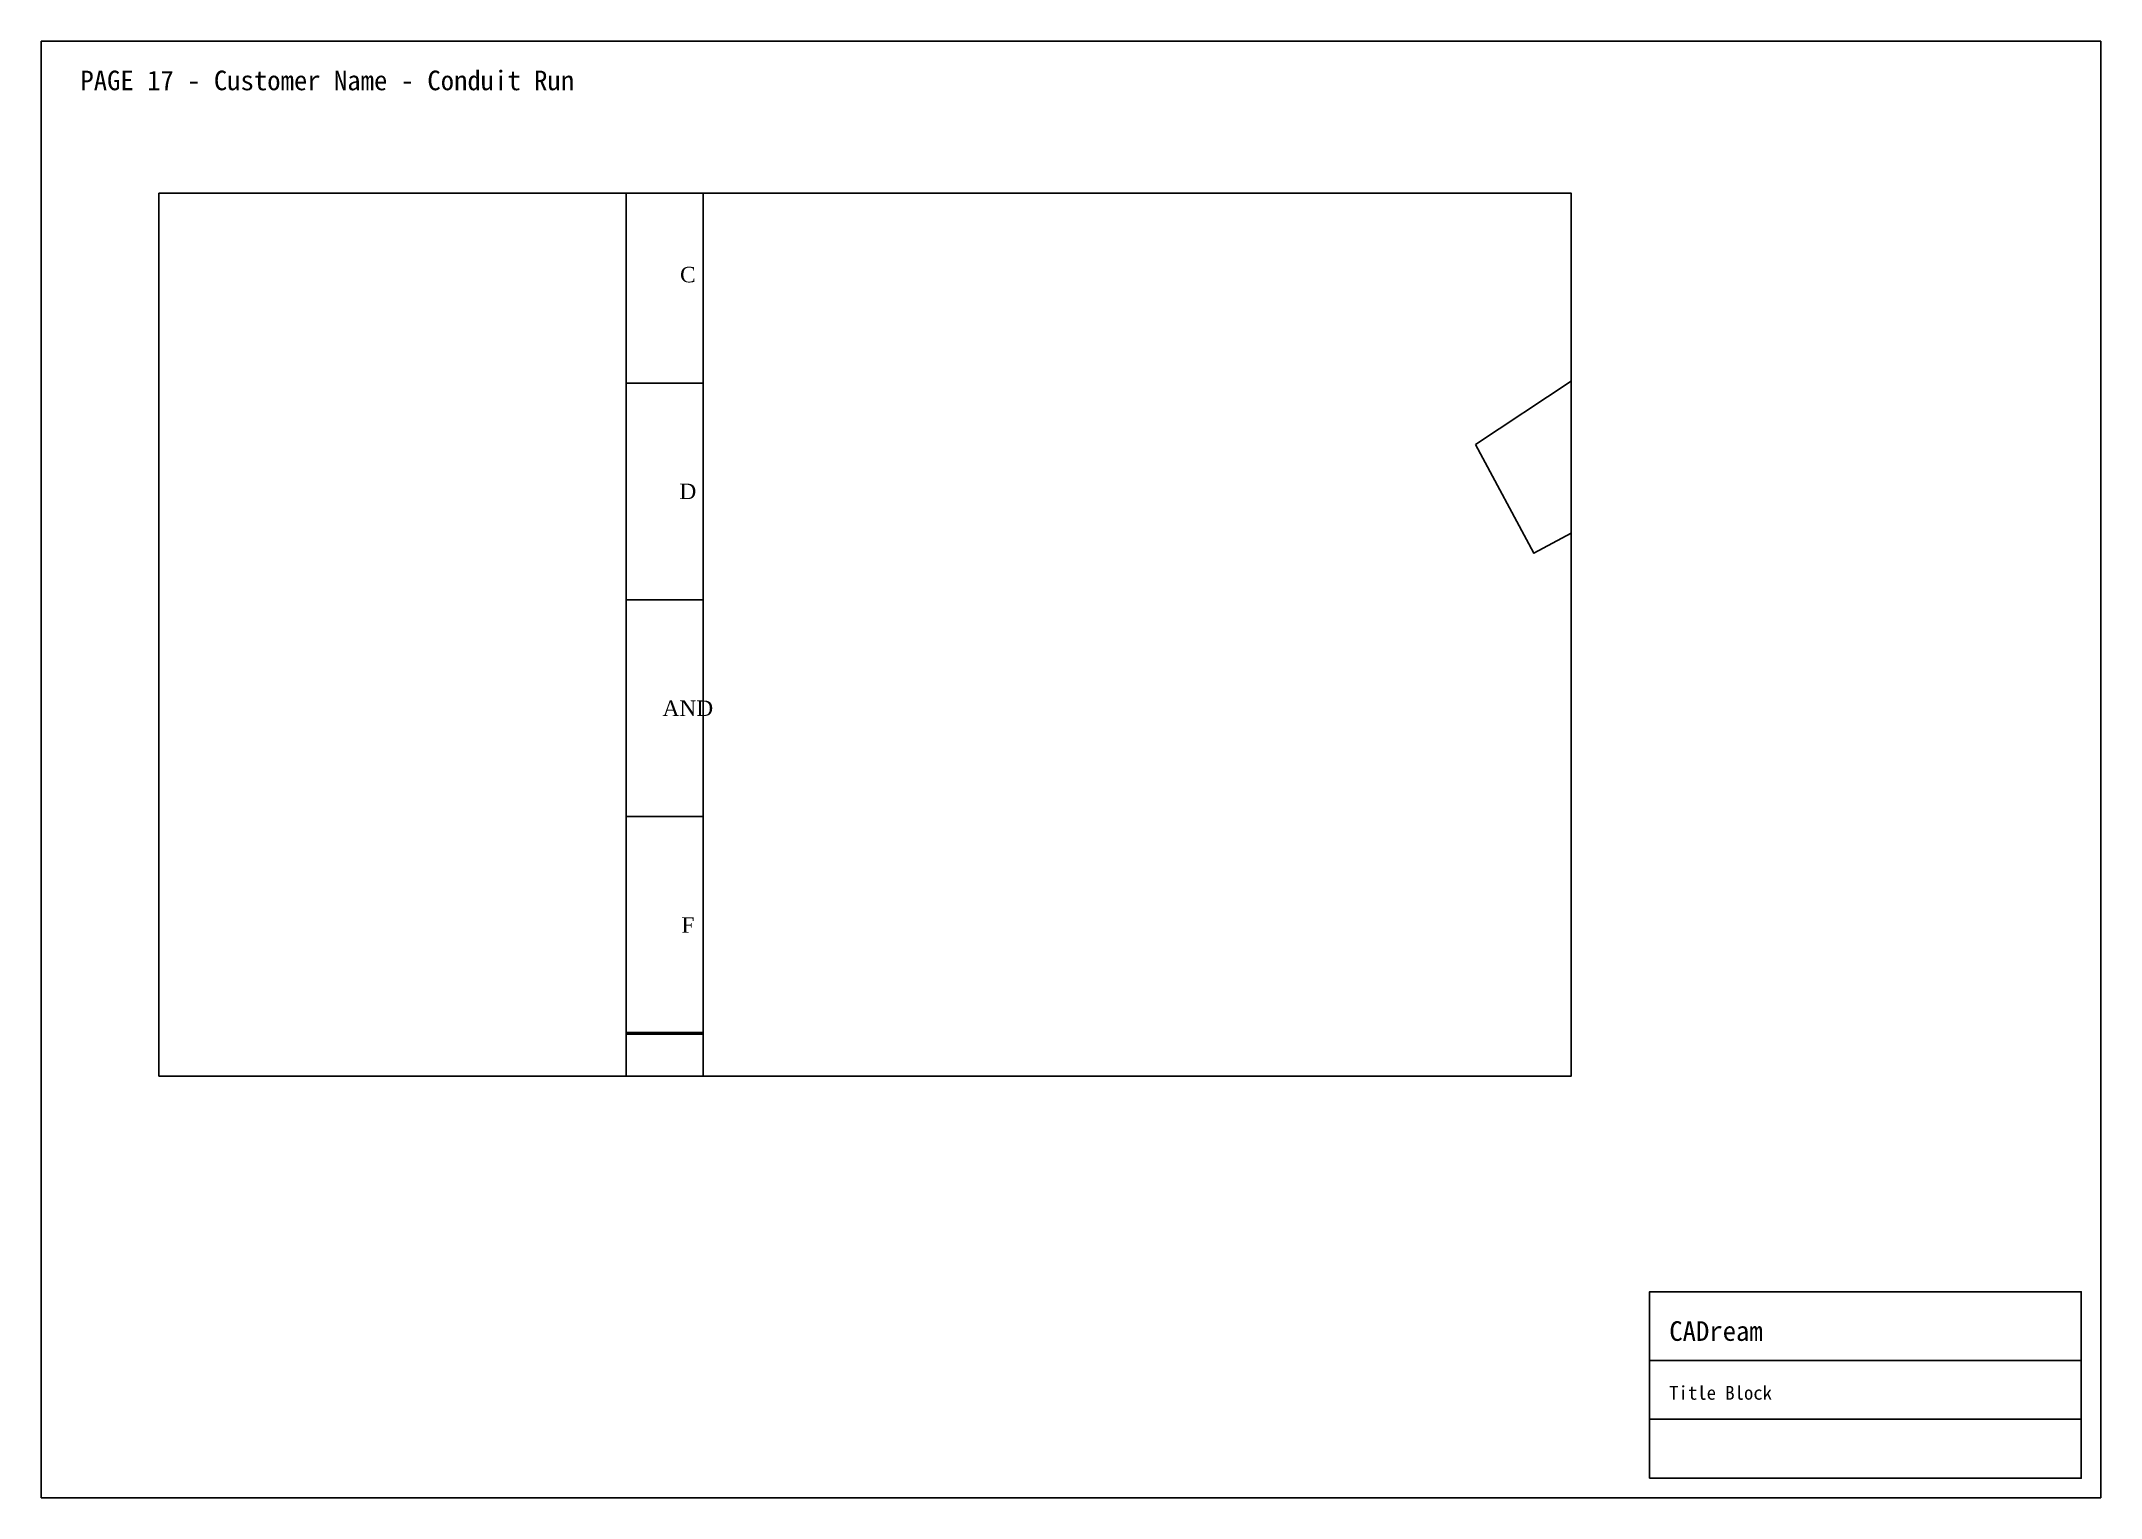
# Paper-space layout 'PAGE_17' of a CAD drawing. Header units: millimetres. Extents: x 0 to 420, y 0 to 297.
# The model-space entities are those that its viewports show. They can reach past a viewport. Long polylines and large blocks are cut down to what shows.
import ezdxf
from ezdxf.enums import TextEntityAlignment as Align

# ---------------------------------------------------------------- set-up
doc = ezdxf.new("R2010")
doc.units = ezdxf.units.MM
for name, color, linetype in [('Obstruction', 7, 'ByLayer'), ('SHEET_BORDER', 8, 'Continuous'), ('SHEET_TEXT', 5, 'Continuous'), ('SHEET_TITLEBLOCK', 7, 'Continuous'), ('SHEET_VIEWPORT_FRAME', 6, 'Continuous')]:
    doc.layers.add(name, color=color, linetype=linetype)
doc.styles.add('Times', font='times.ttf')

# ---------------------------------------------------------------- blocks, each defined once
blk = doc.blocks.new('CADREAM_TITLEBLOCK_TEMPLATE_V1')
at = {"layer": 'SHEET_TITLEBLOCK'}
for p, q in [((0, 24), (88, 24)), ((0, 12), (88, 12))]:
    blk.add_line(p, q, dxfattribs=at)
blk.add_lwpolyline([(0, 0), (88, 0), (88, 38), (0, 38)], close=True, dxfattribs=at)
for s, height, p in [('CADream', 4, (4, 28)), ('Title Block', 2.8, (4, 16))]:
    blk.add_text(s, height=height, dxfattribs=at).set_placement(p)
blk = doc.blocks.new('*U299')
at = {"layer": 'Obstruction', "color": 1}
blk.add_polyline3d([(-108249, 145479, 19180), (-98790, 127903, 19180), (-83440, 136165, 19180), (-84007, 137220, 19180), (-66033, 148632, 19180), (-77536, 165799, 19180)], close=True, dxfattribs=at)
at = {"flags": 1}
for tag in ['height', 'shape']:
    blk.add_attdef(tag, (0, 0), '', height=2.5, dxfattribs=at)
blk = doc.blocks.new('*U322')
at = {"color": 5}
blk.add_lwpolyline([(0, 0), (1189, 0), (1189, 841), (0, 841)], close=True, dxfattribs=at)

msp = doc.modelspace()

# ---------------------------------------------------------------- linework, layer by layer
at = {"color": 5}
for p, q in [((-233076, 255545), (-233076, -154955)), ((-245576, 155420), (-233076, 155420)), ((-245576, 120379), (-233076, 120379)), ((-245576, 85337), (-233076, 85337)), ((-245576, 50295), (-233076, 50295))]:
    msp.add_line(p, q, dxfattribs=at)
at = {"color": 5, "const_width": 500}
msp.add_lwpolyline([(-245576, 50295), (-233076, 50295)], dxfattribs=at)

# ---------------------------------------------------------------- block references
at = {"xscale": 500, "yscale": 500, "zscale": 500}
msp.add_blockref('*U322', (-245576, -159955), dxfattribs=at)
at = {"layer": 'Obstruction'}
msp.add_blockref('*U299', (0, 0), dxfattribs=at)

# ---------------------------------------------------------------- texts
at = {"color": 4, "style": 'Times'}
for s, p in [('C', (-235576, 172941)), ('D', (-235576, 137900)), ('AND', (-235576, 102858)), ('F', (-235576, 67816))]:
    msp.add_text(s, height=2500, dxfattribs=at).set_placement(p, align=Align.MIDDLE)

psp = doc.layouts.new('PAGE_17')

# ---------------------------------------------------------------- linework, layer by layer
at = {"layer": 'SHEET_BORDER'}
psp.add_lwpolyline([(0, 0), (420, 0), (420, 297), (0, 297)], close=True, dxfattribs=at)
at = {"layer": 'SHEET_VIEWPORT_FRAME'}
psp.add_lwpolyline([(24, 86), (312, 86), (312, 266), (24, 266)], close=True, dxfattribs=at)

# ---------------------------------------------------------------- block references
at = {"layer": 'SHEET_TITLEBLOCK'}
psp.add_blockref('CADREAM_TITLEBLOCK_TEMPLATE_V1', (328, 4), dxfattribs=at)

# ---------------------------------------------------------------- texts
at = {"layer": 'SHEET_TEXT'}
psp.add_text('PAGE 17 - Customer Name - Conduit Run', height=4, dxfattribs=at).set_placement((8, 287))

# ---------------------------------------------------------------- viewports
at = {"layer": 'SHEET_VIEWPORT_FRAME'}
psp.add_viewport(center=(168, 176), size=(288, 180), view_center_point=(-206933.74, 114747.9), view_height=142697.4, dxfattribs=at)

doc.saveas('drawing.dxf')
